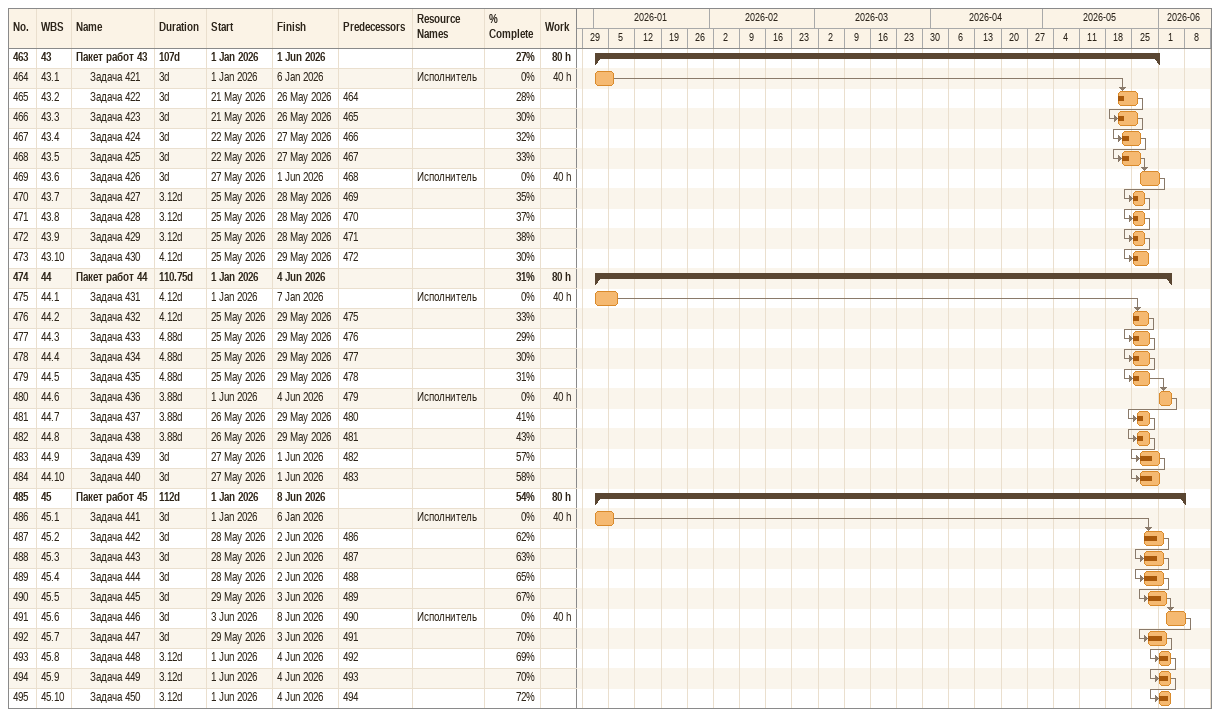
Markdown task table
| ID | WBS | Task | Duration | Start | Finish | Predecessors | Resources | % complete | Work (h) |
|---|---|---|---|---|---|---|---|---|---|
| 463 | 43 | **Пакет работ 43** | 107d | 2026-01-01 | 2026-06-01 |  |  | 27 | 80 |
| 464 | 43.1 | Задача 421 | 3d | 2026-01-01 | 2026-01-06 |  | Исполнитель | 0 | 40 |
| 465 | 43.2 | Задача 422 | 3d | 2026-05-21 | 2026-05-26 | 464 |  | 28 |  |
| 466 | 43.3 | Задача 423 | 3d | 2026-05-21 | 2026-05-26 | 465 |  | 30 |  |
| 467 | 43.4 | Задача 424 | 3d | 2026-05-22 | 2026-05-27 | 466 |  | 32 |  |
| 468 | 43.5 | Задача 425 | 3d | 2026-05-22 | 2026-05-27 | 467 |  | 33 |  |
| 469 | 43.6 | Задача 426 | 3d | 2026-05-27 | 2026-06-01 | 468 | Исполнитель | 0 | 40 |
| 470 | 43.7 | Задача 427 | 3.12d | 2026-05-25 | 2026-05-28 | 469 |  | 35 |  |
| 471 | 43.8 | Задача 428 | 3.12d | 2026-05-25 | 2026-05-28 | 470 |  | 37 |  |
| 472 | 43.9 | Задача 429 | 3.12d | 2026-05-25 | 2026-05-28 | 471 |  | 38 |  |
| 473 | 43.10 | Задача 430 | 4.12d | 2026-05-25 | 2026-05-29 | 472 |  | 30 |  |
| 474 | 44 | **Пакет работ 44** | 110.75d | 2026-01-01 | 2026-06-04 |  |  | 31 | 80 |
| 475 | 44.1 | Задача 431 | 4.12d | 2026-01-01 | 2026-01-07 |  | Исполнитель | 0 | 40 |
| 476 | 44.2 | Задача 432 | 4.12d | 2026-05-25 | 2026-05-29 | 475 |  | 33 |  |
| 477 | 44.3 | Задача 433 | 4.88d | 2026-05-25 | 2026-05-29 | 476 |  | 29 |  |
| 478 | 44.4 | Задача 434 | 4.88d | 2026-05-25 | 2026-05-29 | 477 |  | 30 |  |
| 479 | 44.5 | Задача 435 | 4.88d | 2026-05-25 | 2026-05-29 | 478 |  | 31 |  |
| 480 | 44.6 | Задача 436 | 3.88d | 2026-06-01 | 2026-06-04 | 479 | Исполнитель | 0 | 40 |
| 481 | 44.7 | Задача 437 | 3.88d | 2026-05-26 | 2026-05-29 | 480 |  | 41 |  |
| 482 | 44.8 | Задача 438 | 3.88d | 2026-05-26 | 2026-05-29 | 481 |  | 43 |  |
| 483 | 44.9 | Задача 439 | 3d | 2026-05-27 | 2026-06-01 | 482 |  | 57 |  |
| 484 | 44.10 | Задача 440 | 3d | 2026-05-27 | 2026-06-01 | 483 |  | 58 |  |
| 485 | 45 | **Пакет работ 45** | 112d | 2026-01-01 | 2026-06-08 |  |  | 54 | 80 |
| 486 | 45.1 | Задача 441 | 3d | 2026-01-01 | 2026-01-06 |  | Исполнитель | 0 | 40 |
| 487 | 45.2 | Задача 442 | 3d | 2026-05-28 | 2026-06-02 | 486 |  | 62 |  |
| 488 | 45.3 | Задача 443 | 3d | 2026-05-28 | 2026-06-02 | 487 |  | 63 |  |
| 489 | 45.4 | Задача 444 | 3d | 2026-05-28 | 2026-06-02 | 488 |  | 65 |  |
| 490 | 45.5 | Задача 445 | 3d | 2026-05-29 | 2026-06-03 | 489 |  | 67 |  |
| 491 | 45.6 | Задача 446 | 3d | 2026-06-03 | 2026-06-08 | 490 | Исполнитель | 0 | 40 |
| 492 | 45.7 | Задача 447 | 3d | 2026-05-29 | 2026-06-03 | 491 |  | 70 |  |
| 493 | 45.8 | Задача 448 | 3.12d | 2026-06-01 | 2026-06-04 | 492 |  | 69 |  |
| 494 | 45.9 | Задача 449 | 3.12d | 2026-06-01 | 2026-06-04 | 493 |  | 70 |  |
| 495 | 45.10 | Задача 450 | 3.12d | 2026-06-01 | 2026-06-04 | 494 |  | 72 |  |
